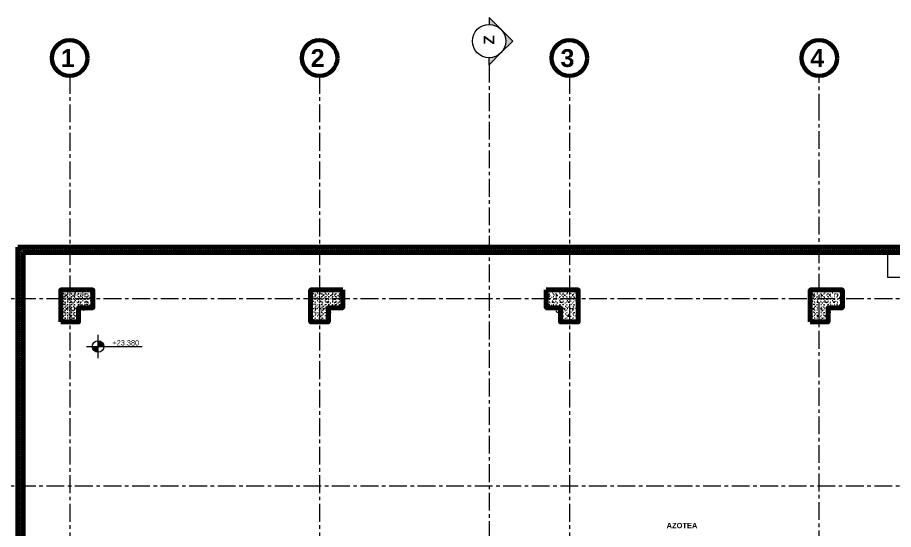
# Model space of a CAD drawing. Header units: inches. Extents: x -38 to 5698, y -33 to 92.
# Drawn here: x 470.36 to 494.9, y 33.18 to 47.54 of the extents above; entities that cross this region are included whole.
import ezdxf

# ---------------------------------------------------------------- set-up
doc = ezdxf.new("R2010")
doc.units = ezdxf.units.IN
doc.header["$MEASUREMENT"] = 0
doc.set_wipeout_variables(frame=1)
doc.linetypes.add('Punto & Raya', pattern=[0.65, 0.5, -0.075, 0, -0.075])
doc.linetypes.add('Wipeout_Contour', pattern=[1, 0, -1])
for name, color, linetype in [('02 _ ARQ _ ALB _ Ejes Generales', 7, 'Continuous'), ('02 _ ARQ _ ZON _ Espacio.3D', 7, 'Continuous'), ('08 _ STR _ EXT _ 06 Columnas', 7, 'Continuous'), ('08 _ STR _ EXT _ 07 Losa Aligerada', 7, 'Continuous'), ('Estructura - 04 MURO', 7, 'Continuous'), ('Marcador - Secciones', 251, 'Continuous'), ('MEP - HVAC', 7, 'Continuous')]:
    doc.layers.add(name, color=color, linetype=linetype)
doc.styles.add('Estilo_Generado_1', font='swisseb.ttf')
doc.styles.add('Estilo_Generado_4', font='swisse.ttf')
pattern_1 = [(45, (462.50006, 3e-09), (-0.030052038, 0.030052038), [])]
pattern_2 = [(0, (462.50006, 3e-09), (0, 0.3897114), [0.024375, -0.200625]), (0, (462.61256, 0.19486), (0, 0.3897114), [0.024375, -0.200625]), (60, (462.50006, 3e-09), (-0.3375, 0.1948557), [0.024375, -0.200625]), (60, (462.72506, 3e-09), (-0.3375, 0.1948557), [0.024375, -0.200625]), (120, (462.52444, 3e-09), (0.3375, 0.1948557), [0.024375, -0.200625]), (120, (462.74944, 3e-09), (0.3375, 0.1948557), [0.024375, -0.200625]), (0, (462.50006, 0.0375), (0, 0.075), [0, -0.075, 0, -0.1125]), (45, (462.53756, 0.0375), (-0.05303301, 0.05303301), [0, -0.05625, 0, -0.09375])]

msp = doc.modelspace()

# ---------------------------------------------------------------- hatches: boundary and pattern name
at = {"linetype": 'Continuous', "lineweight": 13, "true_color": 0x636466}
for points in [[(472.615, 38.312), (472.453, 38.312), (472.465, 38.25), (472.5, 38.197), (472.553, 38.162), (472.615, 38.149)], [(472.615, 38.312), (472.778, 38.312), (472.765, 38.374), (472.73, 38.427), (472.677, 38.462), (472.615, 38.474)]]:
    msp.add_hatch(color=251, dxfattribs=at).paths.add_polyline_path(points)
at = {"layer": '08 _ STR _ EXT _ 06 Columnas', "linetype": 'Continuous', "lineweight": 9}
h = msp.add_hatch(dxfattribs=at)
h.set_pattern_fill('HORMIGÓN_EN_MASA_0002', style=0, pattern_type=2)
h.set_pattern_definition(pattern_2)
h.paths.add_polyline_path([(471.57, 39), (472.07, 39), (472.07, 39.4), (472.47, 39.4), (472.47, 39.9), (471.57, 39.9)])
h = msp.add_hatch(dxfattribs=at)
h.set_pattern_fill('HORMIGÓN_EN_MASA_0002', style=0, pattern_type=2)
h.set_pattern_definition(pattern_2)
h.paths.add_polyline_path([(479.47, 39.9), (478.57, 39.9), (478.57, 39), (479.07, 39), (479.07, 39.4), (479.47, 39.4)])
h = msp.add_hatch(dxfattribs=at)
h.set_pattern_fill('HORMIGÓN_EN_MASA_0002', style=0, pattern_type=2)
h.set_pattern_definition(pattern_2)
h.paths.add_polyline_path([(485.17, 39.9), (485.17, 39.4), (485.57, 39.4), (485.57, 39), (486.07, 39), (486.07, 39.9)])
h = msp.add_hatch(dxfattribs=at)
h.set_pattern_fill('HORMIGÓN_EN_MASA_0002', style=0, pattern_type=2)
h.set_pattern_definition(pattern_2)
h.paths.add_polyline_path([(492.57, 39), (493.07, 39), (493.07, 39.4), (493.47, 39.4), (493.47, 39.9), (492.57, 39.9)])
at = {"layer": 'Marcador - Secciones', "linetype": 'Continuous', "lineweight": 13}
for points in [[(483.57, 47.536), (483.57, 47.342, -0.198912), (483.901, 47.205)], [(483.901, 47.205, -0.414214), (483.901, 46.542), (484.233, 46.874)], [(483.57, 46.211), (483.901, 46.542, -0.198912), (483.57, 46.405)]]:
    msp.add_hatch(color=7, dxfattribs=at).paths.add_polyline_path(points)

# ---------------------------------------------------------------- linework, layer by layer
at = {"color": 251, "linetype": 'Continuous', "lineweight": 13, "true_color": 0x636466}
for p, q in [((472.615, 37.987), (472.615, 38.637)), ((472.29, 38.312), (473.848, 38.312))]:
    msp.add_line(p, q, dxfattribs=at)
msp.add_circle((472.615, 38.312), 0.163, dxfattribs=at)
at = {"layer": '02 _ ARQ _ ALB _ Ejes Generales', "color": 251, "linetype": 'Punto & Raya', "lineweight": 13}
for q in [(492.82, 45.9), (492.82, 44.9)]:
    msp.add_line((492.82, 44.9), q, dxfattribs=at)
at = {"layer": '02 _ ARQ _ ALB _ Ejes Generales', "color": 7, "linetype": 'Continuous', "lineweight": 60}
for centre in [(471.82, 46.4), (478.82, 46.4), (485.82, 46.4), (492.82, 46.4)]:
    msp.add_circle(centre, 0.5, dxfattribs=at)
at = {"layer": '02 _ ARQ _ ZON _ Espacio.3D', "color": 254, "linetype": 'Continuous', "lineweight": 0, "flags": 128}
msp.add_lwpolyline([(515.27, 40.25), (494.741, 40.25), (494.741, 40.95), (470.52, 40.95), (470.52, 6.15), (485.89, 6.15), (485.89, 7.296), (486.699, 7.296), (486.699, 6.85), (515.27, 6.85)], dxfattribs=at)
at = {"layer": '08 _ STR _ EXT _ 06 Columnas', "color": 7, "linetype": 'Continuous', "lineweight": 80, "flags": 128}
for points in [[(471.57, 39), (471.57, 39.9), (472.47, 39.9), (472.47, 39.4), (472.07, 39.4), (472.07, 39)], [(479.47, 39.9), (478.57, 39.9), (478.57, 39), (479.07, 39), (479.07, 39.4), (479.47, 39.4)], [(485.17, 39.9), (486.07, 39.9), (486.07, 39), (485.57, 39), (485.57, 39.4), (485.17, 39.4)], [(492.57, 39), (492.57, 39.9), (493.47, 39.9), (493.47, 39.4), (493.07, 39.4), (493.07, 39)]]:
    msp.add_lwpolyline(points, close=True, dxfattribs=at)
at = {"layer": '08 _ STR _ EXT _ 07 Losa Aligerada', "color": 254, "linetype": 'Continuous', "lineweight": 18, "flags": 128}
msp.add_lwpolyline([(496.03, 41.1), (470.37, 41.1), (470.37, 6), (487.275, 6), (486.467, 6.15), (485.89, 6.15), (485.89, 6.85), (486.467, 6.85), (487.275, 6.7), (515.42, 6.7)], dxfattribs=at)
at = {"layer": 'Marcador - Secciones', "color": 7, "linetype": 'Continuous', "lineweight": 13, "flags": 128}
for points in [[(483.901, 47.205), (483.57, 47.536), (483.57, 47.342, -0.198912)], [(483.901, 46.542), (483.57, 46.211), (483.57, 46.405, 0.198912)]]:
    msp.add_lwpolyline(points, format="xyb", dxfattribs=at)
msp.add_lwpolyline([(483.901, 46.542), (484.233, 46.874), (483.901, 47.205)], dxfattribs=at)
at = {"layer": 'Marcador - Secciones', "color": 7, "linetype": 'Continuous', "lineweight": 13}
msp.add_circle((483.57, 46.874), 0.468, dxfattribs=at)
at = {"layer": 'MEP - HVAC', "color": 7, "linetype": 'Continuous', "lineweight": 13, "flags": 128}
for points in [[(472.199, 39.325, 1), (472.091, 39.325, 1)], [(472.324, 39.325, 1), (472.216, 39.325, 1)], [(479.145, 39.379, 1), (479.145, 39.271)], [(485.495, 39.379, 1), (485.495, 39.271, 1)], [(493.145, 39.379, 1), (493.145, 39.271)]]:
    msp.add_lwpolyline(points, format="xyb", dxfattribs=at)

# ---------------------------------------------------------------- texts
at = {"color": 251, "lineweight": 13, "true_color": 0x636466, "insert": (473.015, 38.338), "char_height": 0.15, "attachment_point": 7, "style": 'Estilo_Generado_4'}
msp.add_mtext('\\A1;{\\W0.900000x;\\pql;\\fSwis721 Ex BT|b0|i0|c0|p34;+23.380}', dxfattribs=at)
at = {"layer": '02 _ ARQ _ ALB _ Ejes Generales', "color": 7, "lineweight": 30, "char_height": 0.5, "attachment_point": 1, "style": 'Estilo_Generado_1'}
for s, insert in [('\\A1;{\\pql;\\pt0;\\fSwis721 Ex BT|b1|i0|c0|p34;1}', (471.571, 46.65)), ('\\A1;{\\pql;\\pt0;\\fSwis721 Ex BT|b1|i0|c0|p34;2}', (478.571, 46.65)), ('\\A1;{\\pql;\\pt0;\\fSwis721 Ex BT|b1|i0|c0|p34;3}', (485.571, 46.65)), ('\\A1;{\\pql;\\pt0;\\fSwis721 Ex BT|b1|i0|c0|p34;4}', (492.571, 46.65))]:
    msp.add_mtext(s, dxfattribs=dict(at, insert=insert))
at = {"layer": '02 _ ARQ _ ZON _ Espacio.3D', "color": 252, "lineweight": 25, "insert": (488.975, 33.367), "char_height": 0.15, "attachment_point": 2, "style": 'Estilo_Generado_1'}
msp.add_mtext('\\A1;{\\pqc;\\pt0;\\fSwis721 Ex BT|b1|i0|c0|p34;AZOTEA}', dxfattribs=at)
at = {"layer": 'Marcador - Secciones', "color": 5, "lineweight": 25, "insert": (483.72, 47.035), "char_height": 0.3, "attachment_point": 9, "rotation": 90, "style": 'Estilo_Generado_1'}
msp.add_mtext('\\A1;{\\pqr;\\pt0;\\fSwis721 Ex BT|b1|i0|c0|p34;Z}', dxfattribs=at)

# ---------------------------------------------------------------- next in the draw order: wipeouts: each hides what was drawn before it
at = {"color": 254, "linetype": 'Wipeout_Contour', "lineweight": 0, "ltscale": 12085.766337}
msp.add_wipeout([(470.52, 40.95), (470.37, 41.1), (470.37, 40.95)], dxfattribs=at).dxf.layer = 'Estructura - 04 MURO'

# ---------------------------------------------------------------- next in the draw order: hatches: boundary and pattern name
at = {"layer": 'Estructura - 04 MURO', "linetype": 'Continuous', "lineweight": 5}
h = msp.add_hatch(dxfattribs=at)
h.set_pattern_fill('LADRILLO_COMÚN_0002', color=252, style=0, pattern_type=2)
h.set_pattern_definition(pattern_1)
h.paths.add_polyline_path([(470.52, 40.95), (470.37, 41.1), (470.37, 40.95)])

# ---------------------------------------------------------------- next in the draw order: wipeouts: each hides what was drawn before it
at = {"color": 254, "linetype": 'Wipeout_Contour', "lineweight": 0, "ltscale": 16163.496839}
msp.add_wipeout([(470.52, 40.95), (495.222, 40.95), (495.222, 41.1), (470.52, 41.1)], dxfattribs=at).dxf.layer = 'Estructura - 04 MURO'

# ---------------------------------------------------------------- next in the draw order: hatches: boundary and pattern name
at = {"layer": 'Estructura - 04 MURO', "linetype": 'Continuous', "lineweight": 5}
h = msp.add_hatch(dxfattribs=at)
h.set_pattern_fill('LADRILLO_COMÚN_0002', color=252, style=0, pattern_type=2)
h.set_pattern_definition(pattern_1)
h.paths.add_polyline_path([(470.52, 40.95), (495.222, 40.95), (495.222, 41.1), (470.52, 41.1)])

# ---------------------------------------------------------------- next in the draw order: linework, layer by layer
at = {"layer": '02 _ ARQ _ ALB _ Ejes Generales', "color": 251, "linetype": 'Punto & Raya', "lineweight": 13}
for p, q in [((471.82, 45.9), (471.82, 2.05)), ((478.82, 45.9), (478.82, 2.05)), ((485.82, 45.9), (485.82, 2.05)), ((492.82, 3.05), (492.82, 44.9))]:
    msp.add_line(p, q, dxfattribs=at)
at = {"layer": 'Marcador - Secciones', "color": 251, "linetype": 'Punto & Raya', "lineweight": 13}
msp.add_line((483.57, 46.211), (483.57, 0.888), dxfattribs=at)

# ---------------------------------------------------------------- next in the draw order: wipeouts: each hides what was drawn before it
at = {"color": 254, "linetype": 'Wipeout_Contour', "lineweight": 0, "ltscale": 12084.928093}
msp.add_wipeout([(470.52, 41.1), (470.37, 41.1), (470.52, 40.95)], dxfattribs=at).dxf.layer = 'Estructura - 04 MURO'

# ---------------------------------------------------------------- next in the draw order: hatches: boundary and pattern name
at = {"layer": 'Estructura - 04 MURO', "linetype": 'Continuous', "lineweight": 5}
h = msp.add_hatch(dxfattribs=at)
h.set_pattern_fill('LADRILLO_COMÚN_0002', color=252, style=0, pattern_type=2)
h.set_pattern_definition(pattern_1)
h.paths.add_polyline_path([(470.52, 41.1), (470.37, 41.1), (470.52, 40.95)])

# ---------------------------------------------------------------- next in the draw order: linework, layer by layer
at = {"layer": 'Estructura - 04 MURO', "color": 7, "linetype": 'Continuous', "lineweight": 80}
msp.add_line((495.395, 41.1), (470.37, 41.1), dxfattribs=at)
at = {"layer": 'Estructura - 04 MURO', "color": 7, "linetype": 'Continuous', "lineweight": 80, "flags": 128}
msp.add_lwpolyline([(470.52, 40.95), (495.222, 40.95)], dxfattribs=at)

# ---------------------------------------------------------------- next in the draw order: wipeouts: each hides what was drawn before it
at = {"color": 254, "linetype": 'Wipeout_Contour', "lineweight": 0, "ltscale": 16113.38631}
msp.add_wipeout([(470.52, 6.15), (470.52, 40.95), (470.37, 40.95), (470.37, 6.15)], dxfattribs=at).dxf.layer = 'Estructura - 04 MURO'

# ---------------------------------------------------------------- next in the draw order: hatches: boundary and pattern name
at = {"layer": 'Estructura - 04 MURO', "linetype": 'Continuous', "lineweight": 5}
h = msp.add_hatch(dxfattribs=at)
h.set_pattern_fill('LADRILLO_COMÚN_0002', color=252, style=0, pattern_type=2)
h.set_pattern_definition(pattern_1)
h.paths.add_polyline_path([(470.52, 6.15), (470.52, 40.95), (470.37, 40.95), (470.37, 6.15)])

# ---------------------------------------------------------------- next in the draw order: linework, layer by layer
at = {"layer": '02 _ ARQ _ ALB _ Ejes Generales', "color": 251, "linetype": 'Punto & Raya', "lineweight": 13}
msp.add_line((518.07, 39.65), (467.345, 39.65), dxfattribs=at)
at = {"layer": 'Estructura - 04 MURO', "color": 7, "linetype": 'Continuous', "lineweight": 80}
msp.add_line((470.37, 41.1), (470.37, 6), dxfattribs=at)
at = {"layer": 'Estructura - 04 MURO', "color": 7, "linetype": 'Continuous', "lineweight": 80, "flags": 128}
msp.add_lwpolyline([(470.52, 6.15), (470.52, 40.95)], dxfattribs=at)
at = {"layer": 'Marcador - Secciones', "color": 251, "linetype": 'Punto & Raya', "lineweight": 13}
msp.add_line((467.167, 34.407), (518.44, 34.407), dxfattribs=at)

doc.saveas('drawing.dxf')
